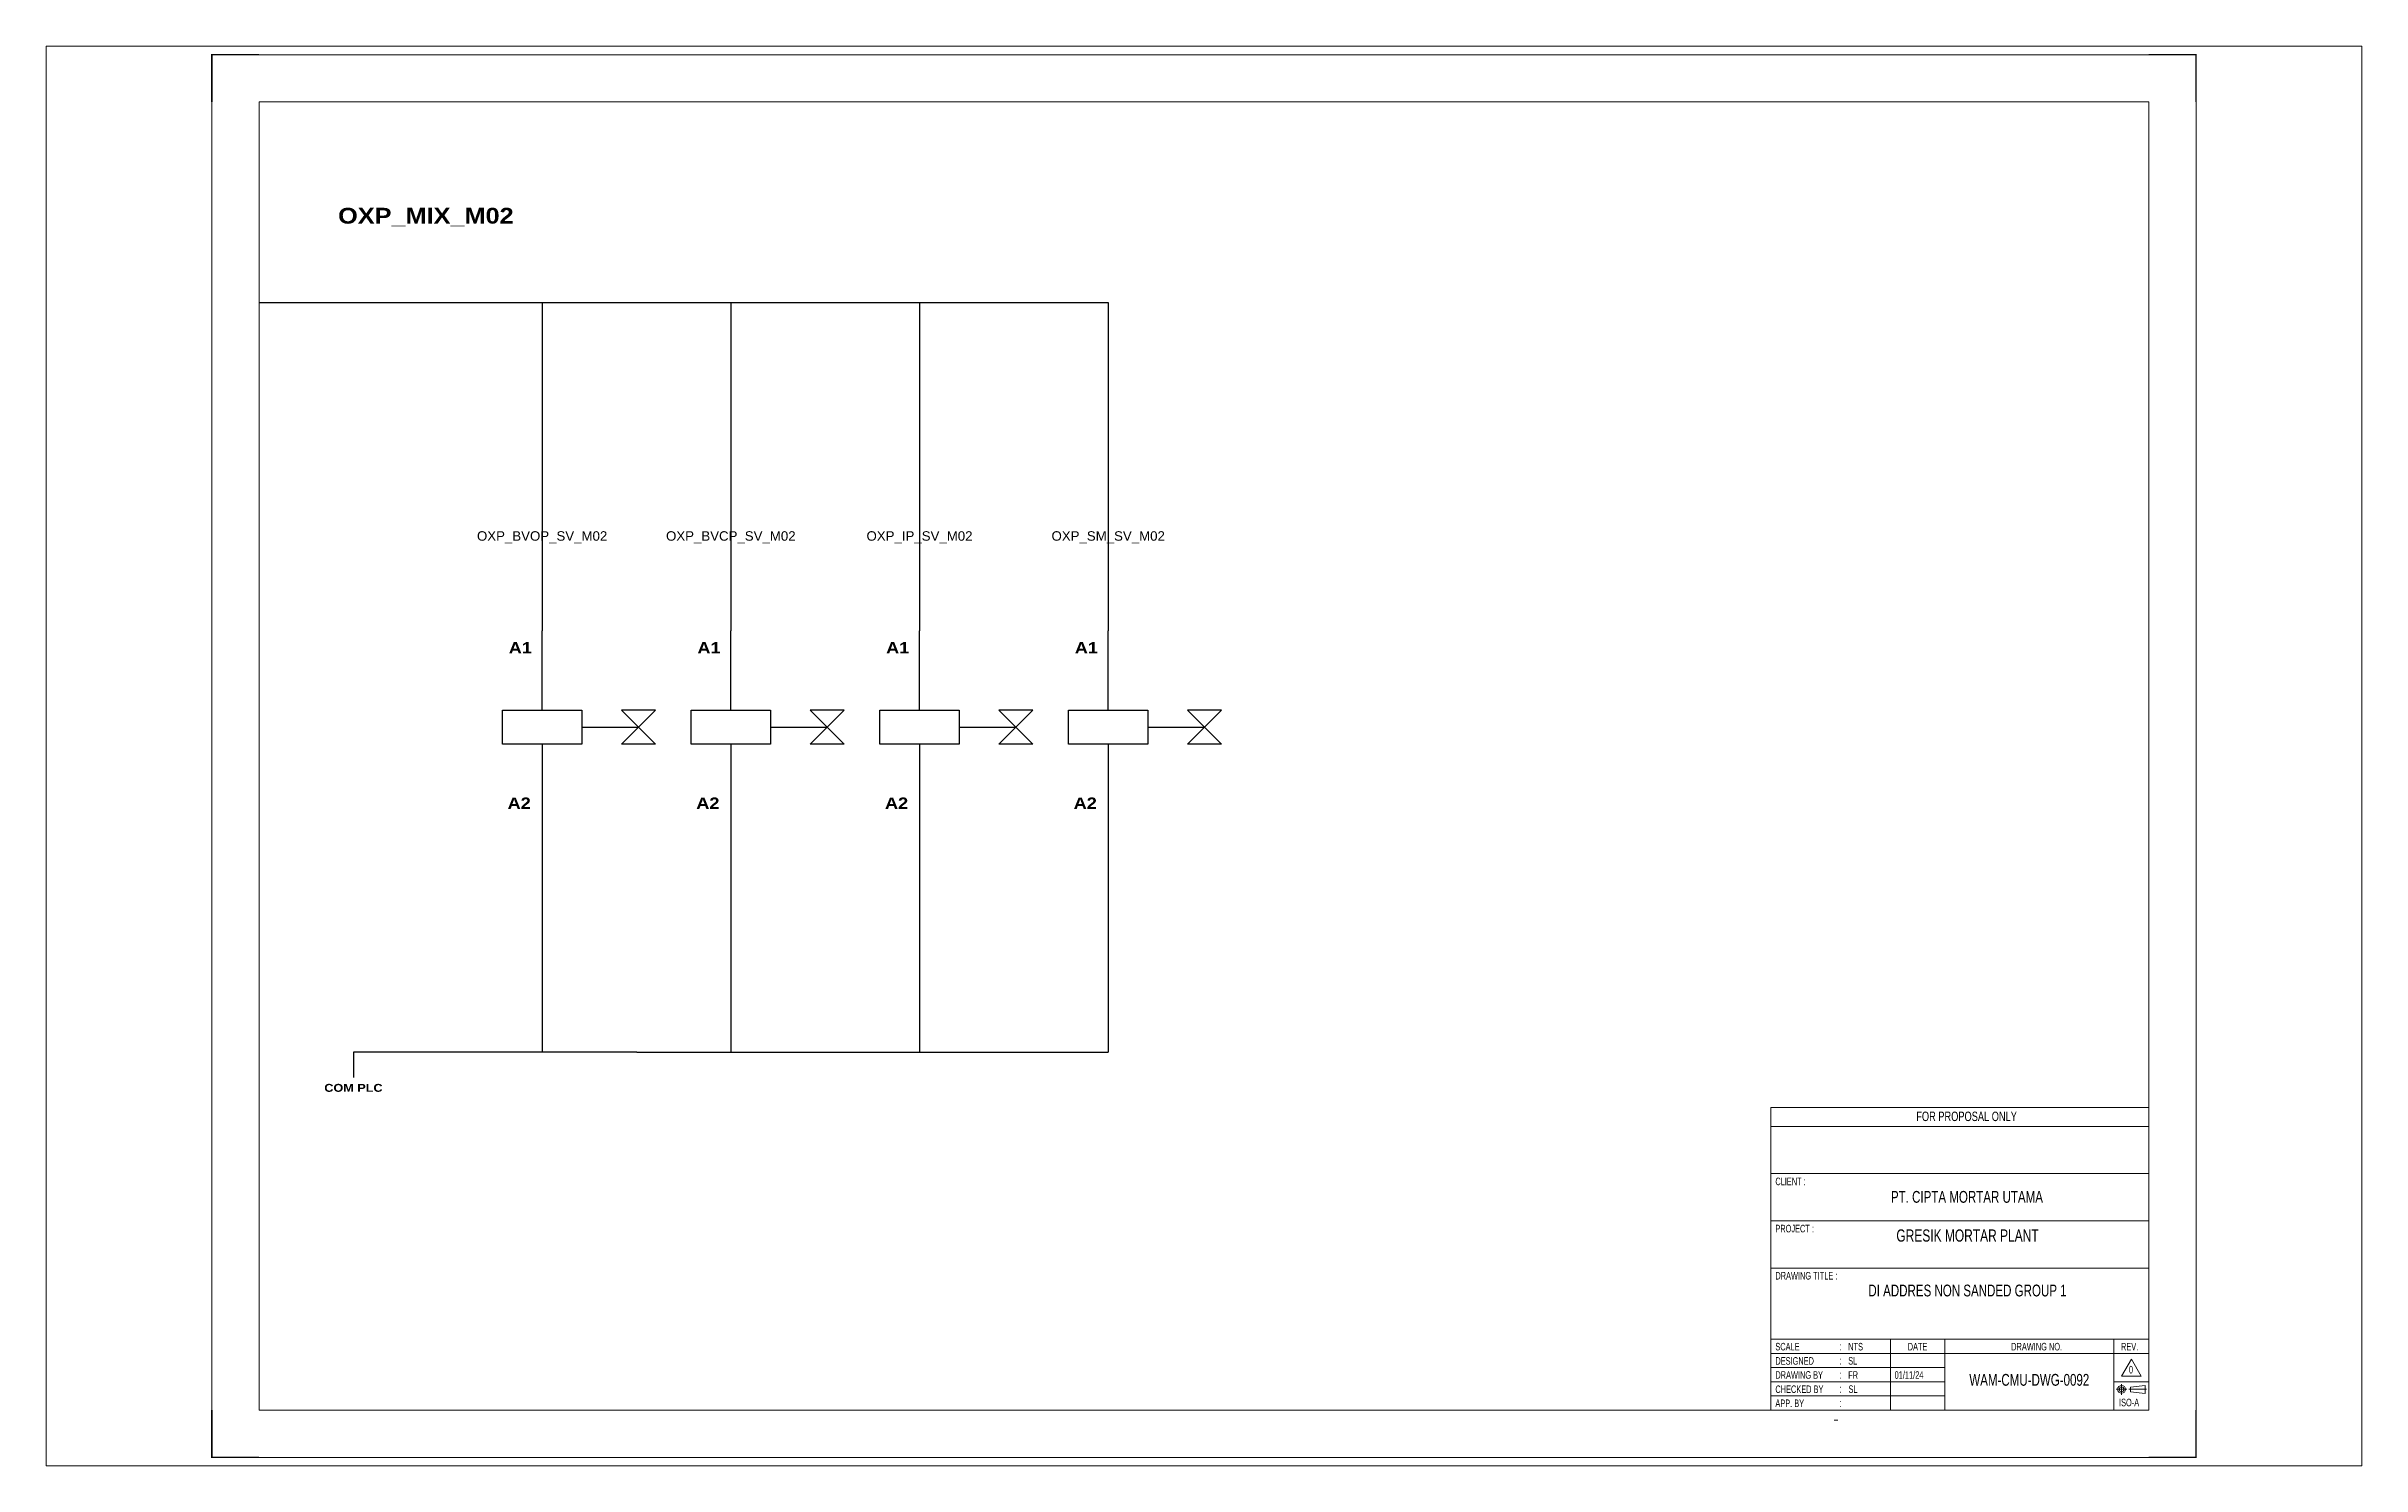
# Paper-space layout 'OXP_MIX_M02' of a CAD drawing. Header units: centimetres. Extents: x 0 to 287, y 0 to 176.
# The model-space entities are those that its viewports show. They can reach past a viewport. Long polylines and large blocks are cut down to what shows.
import ezdxf
from ezdxf.enums import TextEntityAlignment as Align

# ---------------------------------------------------------------- set-up
doc = ezdxf.new("R2010")
doc.units = ezdxf.units.CM
doc.header["$MEASUREMENT"] = 0
doc.linetypes.add('CENTER', pattern=[2, 1.25, -0.25, 0.25, -0.25])
for name, color, linetype in [('1', 7, 'Continuous'), ('Etiket-Line-L', 7, 'Continuous'), ('EtIket-Line-S', 2, 'Continuous'), ('Etiket-Text-List0', 2, 'Continuous'), ('Etiket-Text-List1', 3, 'Continuous'), ('Etiket-Text-List2', 1, 'Continuous')]:
    doc.layers.add(name, color=color, linetype=linetype)
for name, color, linetype, lineweight in [('Center_line', 2, 'CENTER', 5), ('Etiket', 7, 'Continuous', 5), ('Object', 4, 'Continuous', 25)]:
    doc.layers.add(name, color=color, linetype=linetype, lineweight=lineweight)
doc.styles.add('Bold', font='ariblk.ttf', dxfattribs={"height": 25.4})
doc.styles.add('DIM', font='romans', dxfattribs={"height": 6.096})
doc.styles.get("Standard").update_dxf_attribs({"font": 'arial.ttf'})

# ---------------------------------------------------------------- blocks, each defined once
blk = doc.blocks.new('x5 Out Line')
at = {"const_width": 0.3}
for points in [[(9.65, 286.71), (0, 286.71), (0, 277.06)], [(405.45, 277.06), (405.45, 286.71), (395.8, 286.71)], [(0, 9.65), (0, 0), (9.65, 0)], [(405.45, 9.65), (405.45, 0), (395.8, 0)]]:
    blk.add_lwpolyline(points, dxfattribs=at)
at = {"lineweight": 15}
blk.add_lwpolyline([(395.8, 9.65), (395.8, 277.06), (9.65, 277.06), (9.65, 9.65)], close=True, dxfattribs=at)
at = {"layer": 'EtIket-Line-S', "lineweight": 9, "ltscale": 0.5}
blk.add_lwpolyline([(0, 0), (405.45, 0), (405.45, 286.71), (0, 286.71)], close=True, dxfattribs=at)
blk = doc.blocks.new('A$C6CDB76E5')
at = {"lineweight": 15}
for p, q in [((-196.2, 0), (-196.2, 157.1)), ((-196.2, 157.1), (0, 157.1)), ((0, 0), (0, 157.1)), ((-196.2, 147.3), (0, 147.3)), ((-196.2, 122.8), (0, 122.8)), ((-196.2, 98.2), (0, 98.2)), ((-196.2, 73.7), (0, 73.7)), ((-196.2, 36.8), (0, 36.8)), ((-134, 0), (-134, 36.8)), ((-105.9, 0), (-105.9, 36.8)), ((-18.1, 0), (-18.1, 36.8)), ((-196.2, 29.4), (0, 29.4)), ((-196.2, 22.1), (-105.9, 22.1)), ((-196.2, 14.7), (-105.9, 14.7)), ((-18.1, 14.7), (0, 14.7)), ((-196.2, 7.4), (-105.9, 7.4))]:
    blk.add_line(p, q, dxfattribs=at)
at = {"layer": 'Center_line', "lineweight": 13}
for p, q in [((-14.1, 13.5), (-14.1, 8)), ((-16.9, 10.8), (-11.3, 10.8)), ((-10.3, 10.8), (-1.2, 10.8))]:
    blk.add_line(p, q, dxfattribs=at)
at = {"layer": 'Etiket-Line-L', "lineweight": 15}
for p, q in [((0, 0), (0, 122.6)), ((-196.2, 0), (0, 0))]:
    blk.add_line(p, q, dxfattribs=at)
blk.add_lwpolyline([(-9, 26.4), (-4, 17.7), (-14.1, 17.7)], close=True, dxfattribs=at)
at = {"layer": 'Object', "lineweight": 15}
blk.add_lwpolyline([(-9.5, 9.5), (-1.9, 8.7), (-1.9, 12.8), (-9.5, 12)], close=True, dxfattribs=at)
for radius in [2.03, 1.27]:
    blk.add_circle((-14.1, 10.8), radius, dxfattribs=at)
at = {"layer": '1', "color": 3, "lineweight": 9, "width": 0.7}
blk.add_text('ISO-A', height=3.91, dxfattribs=at).set_placement((-15.4, 2))
at = {"layer": 'Etiket-Text-List0', "lineweight": 13, "width": 0.7}
for s, height, p in [('CLIENT :', 3.92, (-193.8, 116.8)), ('PROJECT :', 3.92, (-193.8, 92.3)), ('DRAWING TITLE :', 3.923, (-193.8, 67.8)), ('SCALE', 3.92, (-193.8, 31)), ('DESIGNED', 3.92, (-193.8, 23.6)), (':', 4.17, (-160.6, 31)), (':', 4.17, (-160.6, 23.6)), ('DATE', 3.92, (-125.1, 31)), ('DRAWING NO.', 3.923, (-71.4, 31)), ('REV.', 3.92, (-14.4, 31)), ('CHECKED BY ', 3.923, (-193.8, 8.9)), ('DRAWING BY', 3.92, (-193.8, 16.3)), (':', 4.17, (-160.6, 16.3)), (':', 4.17, (-160.6, 8.9)), ('APP. BY ', 3.92, (-193.8, 1.6)), (':', 4.17, (-160.6, 1.6))]:
    blk.add_text(s, height=height, dxfattribs=at).set_placement(p)
at = {"layer": 'Etiket-Text-List1', "lineweight": 9, "width": 0.7}
for tag, p in [('1:XXXX', (-156, 31)), ('EN', (-156, 23.6)), ('DD/MM/YY', (-131.3, 23.6)), ('EN', (-156, 16.3)), ('EN', (-155.8, 8.9)), ('DD/MM/YY', (-131.3, 16.3)), ('DD/MM/YY', (-131.3, 8.9)), ('1', (-10.3, 19.1)), ('EN', (-155.7, 1.6)), ('DD/MM/YY', (-131.3, 1.6))]:
    blk.add_attdef(tag, p, '', height=3.92, dxfattribs=at)
at = {"layer": 'Etiket-Text-List2', "lineweight": 13, "width": 0.7}
for tag, height, p in [('FOR FABRICATION', 4.9, (-94.6, 150.1)), ('CLIENT_NAME', 6.13, (-94.1, 107.7)), ('PROJECT_1', 4.9, (-94.1, 87.5)), ('PROJECT_2', 4.9, (-94.1, 79.2)), ('DRAWING_TITLE1', 6.13, (-94.1, 59)), ('DRAWING_TITLE2', 6.13, (-94.1, 49.9)), ('DRAWING_TITLE3', 6.13, (-94.1, 40.1)), ('LDP-X-XXX-AR-01', 6.13, (-62, 12.7))]:
    blk.add_attdef(tag, text='', height=height, dxfattribs=at).set_placement(p, align=Align.CENTER)

msp = doc.modelspace()

# ---------------------------------------------------------------- linework, layer by layer
at = {"color": 146, "ltscale": 50, "true_color": 0x105689}
for p, q in [((24632.4, 25631.1), (25229.4, 25631.1)), ((25229.4, 25631.1), (25826.4, 25631.1)), ((25527.9, 25631.1), (25527.9, 24592.5)), ((25826.4, 25631.1), (26423.4, 25631.1)), ((26124.9, 25631.1), (26124.9, 24592.5)), ((26423.4, 25631.1), (27020.4, 25631.1)), ((26721.9, 25631.1), (26721.9, 24592.5)), ((27020.4, 25631.1), (27318.9, 25631.1)), ((27318.9, 25631.1), (27318.9, 24592.5)), ((25527.9, 23990), (25527.9, 23258.3)), ((26124.9, 23990), (26124.9, 23258.3)), ((26721.9, 23990), (26721.9, 23258.3)), ((27318.9, 23990), (27318.9, 23258.3)), ((25827.4, 23258.3), (24930.9, 23258.3)), ((24930.9, 23258.3), (24930.9, 23178.3)), ((25827.4, 23258.3), (27318.9, 23258.3)), ((27022.4, 23258.3), (27022.4, 23258.3))]:
    msp.add_line(p, q, dxfattribs=at)
at = {"ltscale": 50}
for p, q in [((25527.9, 24341.2), (25527.9, 24592.5)), ((26124.9, 24341.2), (26124.9, 24592.5)), ((26721.9, 24341.2), (26721.9, 24592.5)), ((27318.9, 24341.2), (27318.9, 24592.5)), ((25653.5, 24287.3), (25833, 24287.3)), ((26250.5, 24287.3), (26430, 24287.3)), ((26847.5, 24287.3), (27027, 24287.3)), ((27444.5, 24287.3), (27624, 24287.3)), ((25527.9, 24233.5), (25527.9, 23982.2)), ((26124.9, 24233.5), (26124.9, 23982.2)), ((26721.9, 24233.5), (26721.9, 23982.2)), ((27318.9, 24233.5), (27318.9, 23982.2))]:
    msp.add_line(p, q, dxfattribs=at)
for points in [[(25402.2, 24341.2), (25653.5, 24341.2), (25653.5, 24233.5), (25402.2, 24233.5)], [(25833, 24287.3), (25886.9, 24341.2), (25779.2, 24341.2)], [(25999.2, 24341.2), (26250.5, 24341.2), (26250.5, 24233.5), (25999.2, 24233.5)], [(26430, 24287.3), (26483.9, 24341.2), (26376.2, 24341.2)], [(26596.2, 24341.2), (26847.5, 24341.2), (26847.5, 24233.5), (26596.2, 24233.5)], [(27027, 24287.3), (27080.9, 24341.2), (26973.2, 24341.2)], [(27193.2, 24341.2), (27444.5, 24341.2), (27444.5, 24233.5), (27193.2, 24233.5)], [(27624, 24287.3), (27677.9, 24341.2), (27570.2, 24341.2)], [(25833, 24287.3), (25886.9, 24233.5), (25779.2, 24233.5)], [(26430, 24287.3), (26483.9, 24233.5), (26376.2, 24233.5)], [(27027, 24287.3), (27080.9, 24233.5), (26973.2, 24233.5)], [(27624, 24287.3), (27677.9, 24233.5), (27570.2, 24233.5)]]:
    msp.add_lwpolyline(points, close=True, dxfattribs=at)

# ---------------------------------------------------------------- block references
at = {"layer": 'Etiket', "lineweight": 0}
ref = msp.add_blockref('A$C6CDB76E5', (30611.2, 22125.8), dxfattribs=dict(at, xscale=6.095870930054101, yscale=6.095870930054101, zscale=6.095870930054101))
ref.add_attrib('FOR FABRICATION', 'FOR PROPOSAL ONLY', dxfattribs={"layer": 'Etiket-Text-List2', "lineweight": 13, "height": 29.894, "width": 0.7}).set_placement((30034.8, 23040.7), align=Align.CENTER)
ref.add_attrib('CLIENT_NAME', 'PT. CIPTA MORTAR UTAMA', dxfattribs={"layer": 'Etiket-Text-List2', "lineweight": 13, "height": 37.368, "width": 0.7}).set_placement((30035.9, 22782.1), align=Align.CENTER)
ref.add_attrib('PROJECT_1', 'GRESIK MORTAR PLANT', dxfattribs={"layer": 'Etiket-Text-List2', "lineweight": 13, "height": 38.709, "width": 0.7}).set_placement((30037.7, 22659.1), align=Align.CENTER)
ref.add_attrib('DRAWING_TITLE1', 'DI ADDRES NON SANDED GROUP 1', dxfattribs={"layer": 'Etiket-Text-List2', "lineweight": 13, "height": 37.368, "width": 0.7}).set_placement((30037.7, 22485.7), align=Align.CENTER)
ref.add_attrib('1:XXXX', 'NTS', (29660.3, 22314.7), dxfattribs={"layer": 'Etiket-Text-List1', "lineweight": 13, "height": 23.92, "width": 0.7})
ref.add_attrib('EN', 'SL', (29660.3, 22269.9), dxfattribs={"layer": 'Etiket-Text-List1', "lineweight": 13, "height": 23.92, "width": 0.7})
ref.add_attrib('EN', 'FR', (29660.3, 22225), dxfattribs={"layer": 'Etiket-Text-List1', "lineweight": 13, "height": 23.92, "width": 0.7})
ref.add_attrib('DD/MM/YY', '01/11/24', (29807.1, 22225), dxfattribs={"layer": 'Etiket-Text-List1', "lineweight": 13, "height": 23.92, "width": 0.7})
ref.add_attrib('EN', 'SL', (29661.2, 22180.2), dxfattribs={"layer": 'Etiket-Text-List1', "lineweight": 13, "height": 23.92, "width": 0.7})
ref.add_attrib('LDP-X-XXX-AR-01', 'WAM-CMU-DWG-0092', dxfattribs={"layer": 'Etiket-Text-List2', "lineweight": 15, "height": 37.368, "width": 0.7}).set_placement((30233.2, 22203), align=Align.CENTER)
ref.add_attrib('1', '0', (30548.4, 22241.9), dxfattribs={"layer": 'Etiket-Text-List1', "lineweight": 13, "height": 23.9, "width": 0.7})
at = {"layer": 'Etiket-Line-L', "lineweight": 0}
ref = msp.add_blockref('x5 Out Line', (24482.9, 21976.3), dxfattribs=dict(at, xscale=15.48351216233742, yscale=15.48351216233742, zscale=15.48351216233742))
ref.add_attrib('FILE_NAME', '-', (29613.1, 22084.3), dxfattribs={"layer": 'Etiket-Text-List1', "lineweight": 13, "height": 21.7, "style": 'DIM', "width": 0.7})

# ---------------------------------------------------------------- texts
at = {"ltscale": 500, "style": 'Bold'}
msp.add_text('OXP_MIX_M02', height=50, dxfattribs=at).set_placement((24882.4, 25881.1))
at = {"ltscale": 50}
for s, p in [('OXP_BVOP_SV_M02', (25527.9, 24892.5)), ('OXP_BVCP_SV_M02', (26124.9, 24892.5)), ('OXP_IP_SV_M02', (26721.9, 24892.5)), ('OXP_SM_SV_M02', (27318.9, 24892.5))]:
    msp.add_text(s, height=30, dxfattribs=at).set_placement(p, align=Align.MIDDLE_CENTER)
at = {"ltscale": 500, "style": 'Bold'}
for p in [(25495.6, 24556.6), (26092.6, 24556.6), (26689.6, 24556.6), (27286.6, 24556.6)]:
    msp.add_text('A1', height=35.9, dxfattribs=at).set_placement(p, align=Align.TOP_RIGHT)
for p in [(25492, 24018.1), (26089, 24018.1), (26686, 24018.1), (27283, 24018.1)]:
    msp.add_text('A2', height=35.9, dxfattribs=at).set_placement(p, align=Align.BOTTOM_RIGHT)
at = {"ltscale": 50, "style": 'Bold'}
msp.add_text('COM PLC', height=25, dxfattribs=at).set_placement((24930.9, 23158.3), align=Align.TOP_CENTER)

psp = doc.layouts.new('OXP_MIX_M02')

# ---------------------------------------------------------------- viewports
at = {"layer": '0', "ltscale": 50}
psp.add_viewport(center=(143.5, 88), size=(287, 175.9982), view_center_point=(27622.01, 24196.13), view_height=4492.4575, dxfattribs=at)

doc.saveas('drawing.dxf')
